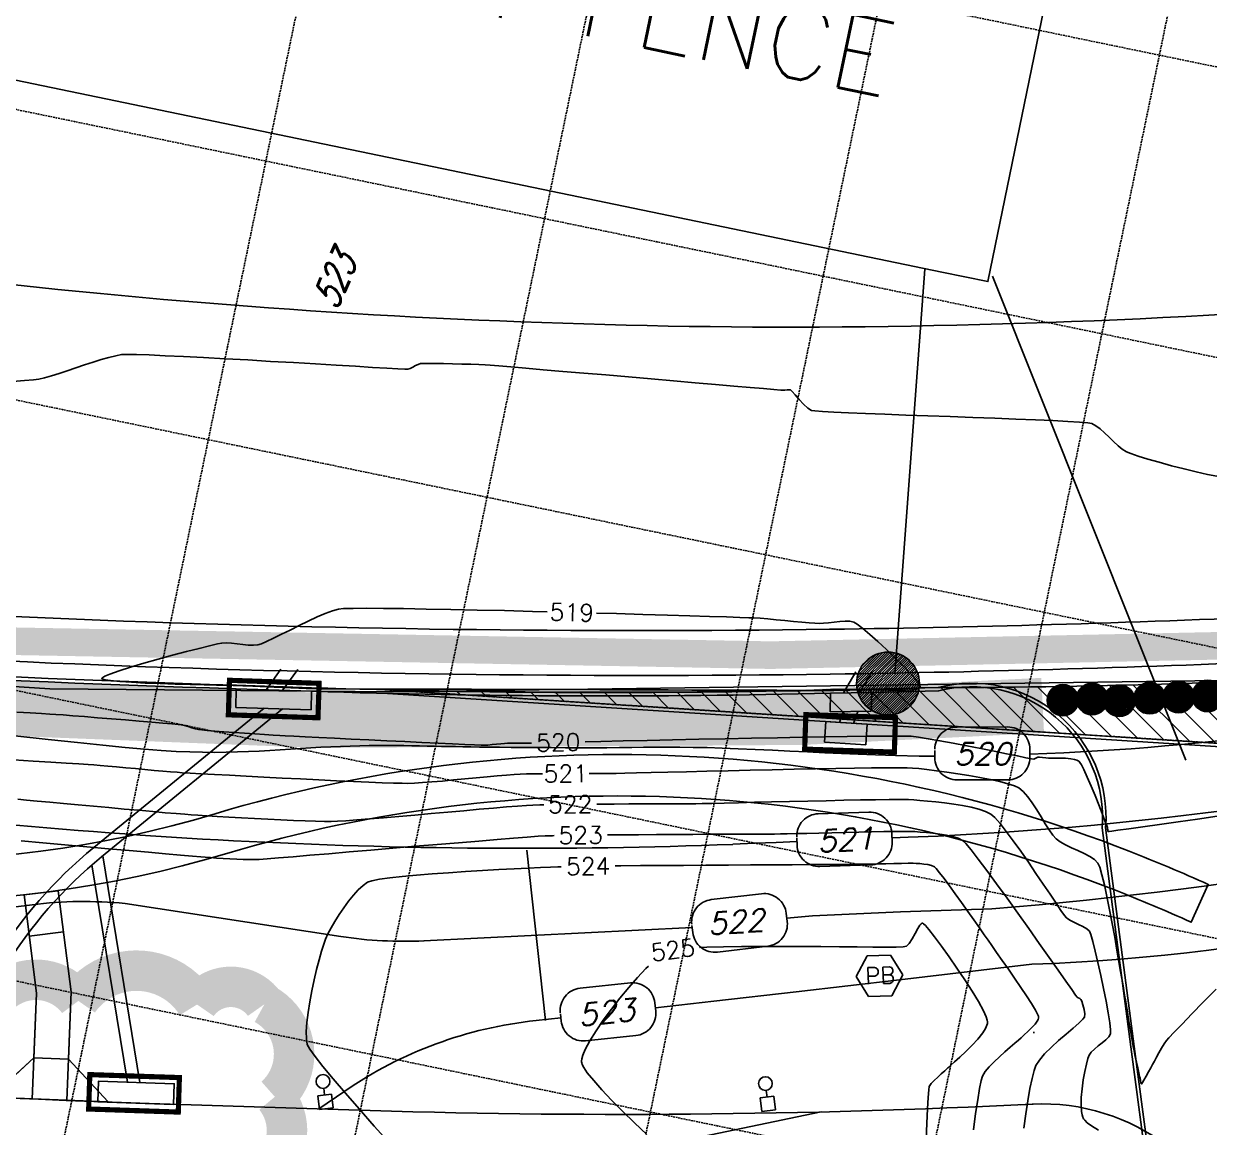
# Model space of a CAD drawing. Header units: inches. Extents: x 3071 to 5995, y 4947 to 7102.
# Drawn here: x 4533.5 to 4705.4, y 6466.8 to 6626.8 of the extents above; entities that cross this region are included whole.
import ezdxf

# ---------------------------------------------------------------- set-up
doc = ezdxf.new("R2010")
doc.units = ezdxf.units.IN
doc.header["$MEASUREMENT"] = 0
doc.linetypes.add('HIDDEN', pattern=[0.375, 0.25, -0.125])
for name, color, linetype in [('BOC', 4, 'Continuous'), ('EC', 3, 'Continuous'), ('EX-BOC', 41, 'Continuous'), ('EX-GUT', 41, 'Continuous'), ('EX-STORM', 150, 'Continuous'), ('EX-UTIL-STM', 150, 'Continuous'), ('FIRELANE', 5, 'HIDDEN'), ('GPL-PB', 7, 'Continuous'), ('GRID', 254, 'HIDDEN'), ('hatch-ol', 7, 'Continuous'), ('I-P', 3, 'Continuous'), ('INLET PROTECTION', 5, 'Continuous'), ('LIGHTS', 7, 'Continuous'), ('LIMITS OF DISTURBANCE', 1, 'HIDDEN'), ('LS-WALKS', 7, 'Continuous'), ('PC', 43, 'Continuous'), ('PSTM', 3, 'Continuous'), ('PSTM-INLET', 3, 'Continuous'), ('SANDBAGS', 3, 'Continuous'), ('sidewalk', 7, 'Continuous'), ('SILT FENCE', 200, 'Continuous'), ('TXDOT-HAT', 253, 'Continuous')]:
    doc.layers.add(name, color=color, linetype=linetype)
doc.styles.add('L50', font='simplex', dxfattribs={"height": 2.5})
doc.styles.add('L60', font='SIMPLEX.shx', dxfattribs={"height": 2.4})
doc.styles.add('L80', font='simplex.shx', dxfattribs={"oblique": 15, "height": 4})
doc.styles.add('L80C', font='simplex.shx', dxfattribs={"width": 0.75, "oblique": 22, "height": 4})

# ---------------------------------------------------------------- blocks, each defined once
blk = doc.blocks.new('A$C4635072D')
at = {"layer": 'SANDBAGS'}
h = blk.add_hatch(dxfattribs=at)
h.set_pattern_fill('ANSI31', color=256, style=0)
h.set_pattern_definition([(45, (-4671.40403, -6579.94988), (-0.0883883476, 0.0883883476), [])])
edge = h.paths.add_edge_path()
edge.add_arc((2.691, 1.77), 2.278, 0, 360)
blk.add_circle((2.691, 1.77), 2.278, dxfattribs=at)

msp = doc.modelspace()

# ---------------------------------------------------------------- hatches: boundary and pattern name
at = {"layer": 'TXDOT-HAT', "linetype": 'Continuous'}
h = msp.add_hatch(dxfattribs=at)
h.set_pattern_fill('ANSI31', color=256, scale=20, angle=90, style=0)
edge = h.paths.add_edge_path()
edge.add_line((4948.09, 6524.24), (4916.83, 6520.22))
edge.add_arc((4890.36, 6505.28), 30.4, 29.4306, 95.8718)
edge.add_line((4887.25, 6535.52), (4737.77, 6520.51))
edge.add_line((4737.77, 6520.51), (4586.28, 6530.24))
edge.add_arc((4619.14, 8109.77), 1579.87, 268.8082, 271.7019)
edge.add_arc((4666.98, 7546.07), 1015.48, 269.948, 273.98181)
edge.add_arc((4659.68, 8084.55), 1553.45, 272.87122, 278.34631)
edge.add_line((4885.17, 6547.55), (4974.04, 6559.49))
edge.add_arc((4978.23, 6529.23), 30.55, 97.8777, 189.3934)

# ---------------------------------------------------------------- linework, layer by layer
at = {"layer": 'BOC', "color": 7}
for p, q in [((4586.24, 6529.74), (4737.98, 6519.99)), ((4580.66, 6469.35), (4551.69, 6470.3)), ((4679.84, 6470.19), (4678.02, 6470.1))]:
    msp.add_line(p, q, dxfattribs=at)
for centre, radius, start, end in [((4617.29, 8469.22), 2000, 264.44843, 268.12025), ((4620.02, 7668.7), 1200, 268.12025, 272.85114), ((4681.2, 6440.22), 30, 13.092, 92.8511)]:
    msp.add_arc(centre, radius, start, end, dxfattribs=at)
at = {"layer": 'EC', "color": 44, "ltscale": 0.4, "flags": 128}
for points, elevation in [([(4531.92, 6574.96), (4533.64, 6575.09), (4534.92, 6575.21), (4535.68, 6575.31), (4536.52, 6575.49), (4537.52, 6575.77), (4538.63, 6576.12), (4539.82, 6576.51), (4541.07, 6576.93), (4542.33, 6577.36), (4543.57, 6577.77), (4544.76, 6578.15), (4545.87, 6578.47), (4546.87, 6578.71), (4547.71, 6578.86), (4548.49, 6578.89), (4549.85, 6578.87), (4551.71, 6578.81), (4554.01, 6578.71), (4556.66, 6578.59), (4559.58, 6578.44), (4562.72, 6578.27), (4565.98, 6578.09), (4569.3, 6577.89), (4572.6, 6577.7), (4575.8, 6577.51), (4578.83, 6577.33), (4581.61, 6577.17), (4584.07, 6577.02), (4586.14, 6576.9), (4587.73, 6576.81), (4588.77, 6576.76), (4589.19, 6576.76), (4589.53, 6576.87), (4589.91, 6577.05), (4590.3, 6577.27), (4590.68, 6577.45), (4591.02, 6577.57), (4591.4, 6577.59), (4592.13, 6577.6), (4593.14, 6577.59), (4594.35, 6577.57), (4595.67, 6577.54), (4597.02, 6577.5), (4598.31, 6577.46), (4599.48, 6577.41), (4600.43, 6577.37), (4601.12, 6577.32), (4602.38, 6577.22), (4604.13, 6577.08), (4606.3, 6576.9), (4608.84, 6576.68), (4611.66, 6576.44), (4614.7, 6576.18), (4617.9, 6575.91), (4621.18, 6575.63), (4624.48, 6575.34), (4627.73, 6575.06), (4630.85, 6574.79), (4633.79, 6574.54), (4636.47, 6574.31), (4638.82, 6574.11), (4640.78, 6573.94), (4642.28, 6573.81), (4643.25, 6573.73), (4643.62, 6573.7), (4643.87, 6573.71), (4644.17, 6573.75), (4644.46, 6573.77), (4644.69, 6573.74), (4644.93, 6573.52), (4645.37, 6573.02), (4645.93, 6572.37), (4646.56, 6571.7), (4647.18, 6571.12), (4647.73, 6570.76), (4648.22, 6570.69), (4649.33, 6570.6), (4650.97, 6570.51), (4653.07, 6570.42), (4655.56, 6570.32), (4658.35, 6570.21), (4661.38, 6570.1), (4664.56, 6569.99), (4667.83, 6569.87), (4671.1, 6569.75), (4674.3, 6569.64), (4677.35, 6569.52), (4680.18, 6569.4), (4682.72, 6569.29), (4684.88, 6569.18), (4686.58, 6569.07), (4687.77, 6568.96), (4688.35, 6568.86), (4688.94, 6568.55), (4689.56, 6568.08), (4690.21, 6567.51), (4690.86, 6566.88), (4691.52, 6566.25), (4692.16, 6565.65), (4692.77, 6565.15), (4693.36, 6564.78), (4694.01, 6564.52), (4695.09, 6564.16), (4696.5, 6563.72), (4698.14, 6563.25), (4699.92, 6562.76), (4701.73, 6562.28), (4703.5, 6561.85), (4705.11, 6561.5), (4706.48, 6561.24)], 520), ([(4616.57, 6541.39), (4619.45, 6541.31), (4623.25, 6541.2), (4626.82, 6541.1), (4630.07, 6541), (4632.95, 6540.91), (4635.38, 6540.83), (4637.31, 6540.77), (4638.65, 6540.72), (4639.35, 6540.69), (4640.28, 6540.63), (4641.38, 6540.54), (4642.6, 6540.43), (4643.87, 6540.31), (4645.13, 6540.19), (4646.32, 6540.08), (4647.37, 6539.98), (4648.22, 6539.91), (4648.82, 6539.88), (4649.46, 6539.91), (4650.2, 6539.99), (4651, 6540.09), (4651.81, 6540.18), (4652.59, 6540.23), (4653.29, 6540.21), (4653.86, 6540.09), (4654.35, 6539.78), (4655.14, 6539.17), (4656.16, 6538.3), (4657.33, 6537.26), (4658.57, 6536.1), (4659.82, 6534.91), (4661, 6533.73), (4662.02, 6532.66), (4662.83, 6531.74), (4663.26, 6531.17), (4663.43, 6530.86), (4663.47, 6530.72), (4663.46, 6530.67), (4663.43, 6530.61), (4663.3, 6530.51), (4662.97, 6530.39), (4662.33, 6530.28), (4661.27, 6530.21), (4660.07, 6530.19), (4658.85, 6530.21), (4657.75, 6530.25), (4656.91, 6530.28), (4656.46, 6530.29), (4656.39, 6530.29), (4656.23, 6530.28), (4655.98, 6530.28), (4655.62, 6530.27), (4655.14, 6530.26), (4654.69, 6530.26), (4654.3, 6530.25), (4653.88, 6530.24), (4653.26, 6530.23), (4652.51, 6530.21), (4651.72, 6530.19), (4650.97, 6530.18), (4650.35, 6530.17), (4649.87, 6530.17), (4648.8, 6530.17), (4647.2, 6530.18), (4645.15, 6530.18), (4642.71, 6530.19), (4639.94, 6530.2), (4636.91, 6530.21), (4633.7, 6530.22), (4630.35, 6530.23), (4626.95, 6530.25), (4623.55, 6530.26), (4620.22, 6530.27), (4617.03, 6530.28), (4614.04, 6530.29), (4611.33, 6530.3), (4608.95, 6530.31), (4606.97, 6530.32), (4605.47, 6530.32), (4604.5, 6530.32), (4603.48, 6530.33), (4602.1, 6530.33), (4600.39, 6530.33), (4598.43, 6530.34), (4596.27, 6530.34), (4593.97, 6530.35), (4591.57, 6530.36), (4589.14, 6530.36), (4586.74, 6530.37), (4584.41, 6530.38), (4582.23, 6530.38), (4580.23, 6530.39), (4578.49, 6530.4), (4577.05, 6530.41), (4575.97, 6530.42), (4575.31, 6530.43), (4574.44, 6530.46), (4573.38, 6530.49), (4572.22, 6530.54), (4571.01, 6530.6), (4569.82, 6530.65), (4568.74, 6530.71), (4567.81, 6530.75), (4567.12, 6530.78), (4566.73, 6530.8), (4566.3, 6530.82), (4565.79, 6530.84), (4565.26, 6530.85), (4564.76, 6530.87), (4564.32, 6530.89), (4563.87, 6530.9), (4562.87, 6530.92), (4561.44, 6530.95), (4559.66, 6530.98), (4557.64, 6531.03), (4555.48, 6531.09), (4553.28, 6531.17), (4551.14, 6531.25), (4549.16, 6531.35), (4547.44, 6531.47), (4546.08, 6531.6), (4545.32, 6531.71), (4544.98, 6531.81), (4544.87, 6531.87), (4544.85, 6531.91), (4544.86, 6531.95), (4544.96, 6532.05), (4545.28, 6532.23), (4546.01, 6532.54), (4547.34, 6533), (4549.01, 6533.54), (4550.94, 6534.11), (4553, 6534.69), (4555.08, 6535.27), (4557.1, 6535.8), (4558.93, 6536.27), (4560.46, 6536.65), (4561.6, 6536.92), (4562.23, 6537.04), (4562.88, 6537.06), (4563.63, 6537.01), (4564.44, 6536.92), (4565.27, 6536.82), (4566.07, 6536.75), (4566.81, 6536.72), (4567.45, 6536.77), (4567.96, 6536.94), (4568.73, 6537.27), (4569.72, 6537.74), (4570.86, 6538.31), (4572.12, 6538.93), (4573.43, 6539.59), (4574.75, 6540.23), (4576.04, 6540.83), (4577.23, 6541.34), (4578.28, 6541.73), (4579.14, 6541.97), (4579.88, 6542.04), (4581.25, 6542.07), (4583.21, 6542.08), (4585.67, 6542.07), (4588.57, 6542.03), (4591.84, 6541.98), (4595.42, 6541.91), (4599.23, 6541.83), (4603.21, 6541.74), (4607.29, 6541.64), (4609.38, 6541.59)], 519), ([(4607.13, 6522.55), (4606.82, 6522.54), (4606.38, 6522.53), (4605.89, 6522.53), (4605.32, 6522.53), (4604.73, 6522.53), (4604.16, 6522.52), (4603.66, 6522.51), (4603.23, 6522.48), (4602.67, 6522.43), (4602.05, 6522.37), (4601.41, 6522.31), (4600.81, 6522.26), (4600.3, 6522.23), (4599.85, 6522.25), (4598.88, 6522.28), (4597.47, 6522.35), (4595.68, 6522.43), (4593.58, 6522.52), (4591.25, 6522.63), (4588.75, 6522.75), (4586.17, 6522.87), (4583.56, 6523), (4581, 6523.12), (4578.56, 6523.24), (4576.31, 6523.35), (4574.33, 6523.45), (4572.68, 6523.54), (4571.43, 6523.6), (4570.65, 6523.65), (4569.67, 6523.71), (4568.44, 6523.79), (4567.03, 6523.88), (4565.52, 6523.98), (4564, 6524.09), (4562.53, 6524.19), (4561.21, 6524.29), (4560.11, 6524.38), (4559.31, 6524.45), (4558.89, 6524.49), (4558.42, 6524.6), (4557.89, 6524.75), (4557.33, 6524.92), (4556.8, 6525.07), (4556.33, 6525.18), (4555.9, 6525.23), (4554.98, 6525.32), (4553.68, 6525.43), (4552.07, 6525.57), (4550.24, 6525.73), (4548.26, 6525.89), (4546.23, 6526.06), (4544.23, 6526.22), (4542.33, 6526.37), (4540.64, 6526.51), (4539.21, 6526.62), (4538.15, 6526.7), (4537.32, 6526.75), (4536.07, 6526.82), (4534.45, 6526.92), (4532.52, 6527.02)], 520), ([(4706.55, 6511.93), (4703.67, 6511.52), (4700.85, 6511.12), (4698.18, 6510.75), (4695.77, 6510.41), (4693.72, 6510.12), (4692.12, 6509.9), (4691.24, 6509.78), (4690.85, 6509.73), (4690.73, 6509.71), (4690.71, 6509.71), (4690.71, 6509.72), (4690.69, 6509.76), (4690.68, 6509.85), (4690.67, 6509.95), (4690.65, 6510.12), (4690.61, 6510.31), (4690.51, 6510.59), (4690.25, 6511.29), (4689.85, 6512.32), (4689.37, 6513.57), (4688.82, 6514.93), (4688.25, 6516.31), (4687.7, 6517.6), (4687.19, 6518.7), (4686.84, 6519.38), (4686.62, 6519.73), (4686.5, 6519.88), (4686.45, 6519.92), (4686.37, 6519.97), (4686.19, 6520.06), (4685.85, 6520.16), (4685.3, 6520.26), (4684.53, 6520.33), (4683.73, 6520.36), (4683.01, 6520.37), (4682.43, 6520.36), (4682.1, 6520.37), (4681.7, 6520.41), (4681.21, 6520.47), (4680.77, 6520.51), (4680.51, 6520.51), (4680.33, 6520.42), (4680.13, 6520.29), (4679.94, 6520.21), (4679.62, 6520.26), (4678.81, 6520.42), (4677.57, 6520.67), (4676.01, 6520.99), (4674.21, 6521.36), (4672.26, 6521.75), (4670.24, 6522.15), (4668.24, 6522.53), (4666.34, 6522.88), (4664.64, 6523.17), (4663.22, 6523.39), (4662.17, 6523.52), (4661.37, 6523.55), (4659.97, 6523.56), (4658.05, 6523.55), (4655.67, 6523.53), (4652.88, 6523.5), (4649.76, 6523.45), (4646.37, 6523.39), (4642.77, 6523.32), (4639.02, 6523.25), (4635.2, 6523.17), (4631.37, 6523.09), (4627.58, 6523.01), (4623.91, 6522.93), (4620.42, 6522.85), (4617.17, 6522.78), (4614.89, 6522.73)], 520), ([(4608.71, 6518.1), (4608.67, 6518.1), (4607.46, 6518.09), (4606.38, 6518.06), (4605.49, 6518.03), (4604.62, 6517.98), (4603.5, 6517.89), (4602.17, 6517.78), (4600.69, 6517.64), (4599.11, 6517.49), (4597.47, 6517.34), (4595.82, 6517.19), (4594.21, 6517.04), (4592.7, 6516.92), (4591.33, 6516.81), (4590.15, 6516.74), (4589.2, 6516.7), (4588.39, 6516.71), (4587.14, 6516.74), (4585.5, 6516.8), (4583.54, 6516.88), (4581.31, 6516.98), (4578.88, 6517.09), (4576.31, 6517.21), (4573.65, 6517.34), (4570.96, 6517.47), (4568.31, 6517.61), (4565.75, 6517.74), (4563.35, 6517.87), (4561.16, 6517.99), (4559.25, 6518.09), (4557.66, 6518.18), (4556.47, 6518.25), (4555.74, 6518.3), (4554.8, 6518.37), (4553.68, 6518.46), (4552.43, 6518.57), (4551.08, 6518.7), (4549.7, 6518.83), (4548.31, 6518.96), (4546.97, 6519.08), (4545.71, 6519.2), (4544.59, 6519.3), (4543.66, 6519.37), (4542.86, 6519.43), (4541.51, 6519.52), (4539.68, 6519.64), (4537.45, 6519.78), (4534.9, 6519.94), (4532.1, 6520.12)], 521), ([(4706.36, 6486.87), (4704.52, 6484.98), (4702.86, 6483.27), (4701.43, 6481.8), (4700.3, 6480.63), (4699.53, 6479.82), (4699.18, 6479.43), (4698.84, 6478.93), (4698.47, 6478.32), (4698.09, 6477.65), (4697.74, 6476.99), (4697.42, 6476.4), (4697.16, 6475.94), (4696.9, 6475.46), (4696.57, 6474.86), (4696.23, 6474.23), (4695.91, 6473.66), (4695.71, 6473.31), (4695.6, 6473.15), (4695.56, 6473.1), (4695.54, 6473.1), (4695.53, 6473.11), (4695.49, 6473.17), (4695.45, 6473.34), (4695.4, 6473.63), (4695.35, 6473.95), (4695.29, 6474.21), (4695.18, 6474.74), (4695.02, 6475.46), (4694.84, 6476.28), (4694.66, 6477.12), (4694.49, 6477.9), (4694.37, 6478.53), (4694.25, 6479.17), (4694.11, 6479.99), (4693.95, 6480.92), (4693.79, 6481.88), (4693.64, 6482.78), (4693.51, 6483.55), (4693.42, 6484.11), (4693.33, 6484.67), (4693.22, 6485.31), (4693.11, 6486), (4693, 6486.68), (4692.89, 6487.33), (4692.79, 6487.88), (4692.7, 6488.41), (4692.53, 6489.41), (4692.29, 6490.81), (4692, 6492.5), (4691.67, 6494.38), (4691.31, 6496.37), (4690.93, 6498.37), (4690.55, 6500.28), (4690.18, 6502.01), (4689.82, 6503.46), (4689.5, 6504.53), (4689.23, 6505.15), (4688.74, 6505.64), (4688.05, 6506.1), (4687.23, 6506.54), (4686.34, 6506.96), (4685.42, 6507.37), (4684.55, 6507.79), (4683.78, 6508.21), (4683.18, 6508.65), (4682.7, 6509.19), (4682.17, 6509.94), (4681.6, 6510.84), (4680.99, 6511.84), (4680.37, 6512.87), (4679.72, 6513.86), (4679.07, 6514.77), (4678.42, 6515.51), (4677.78, 6516.04), (4677.14, 6516.34), (4676.19, 6516.65), (4675.01, 6516.96), (4673.63, 6517.26), (4672.12, 6517.55), (4670.53, 6517.83), (4668.91, 6518.09), (4667.32, 6518.32), (4665.82, 6518.52), (4664.45, 6518.69), (4663.28, 6518.83), (4662.35, 6518.91), (4661.58, 6518.95), (4660.29, 6518.96), (4658.55, 6518.95), (4656.42, 6518.93), (4653.96, 6518.9), (4651.23, 6518.86), (4648.29, 6518.8), (4645.2, 6518.74), (4642.02, 6518.67), (4638.81, 6518.6), (4635.63, 6518.53), (4632.55, 6518.46), (4629.62, 6518.39), (4626.9, 6518.33), (4624.46, 6518.27), (4622.36, 6518.22), (4620.65, 6518.18), (4619.39, 6518.15), (4618.66, 6518.14), (4617.76, 6518.13), (4616.68, 6518.13), (4615.49, 6518.13)], 521), ([(4608.9, 6513.6), (4608.31, 6513.59), (4607.31, 6513.56), (4606.38, 6513.5), (4605.09, 6513.41), (4603.48, 6513.28), (4601.61, 6513.12), (4599.54, 6512.94), (4597.31, 6512.74), (4594.98, 6512.53), (4592.6, 6512.32), (4590.22, 6512.11), (4587.9, 6511.91), (4585.69, 6511.72), (4583.64, 6511.54), (4581.8, 6511.4), (4580.23, 6511.28), (4578.98, 6511.21), (4578.1, 6511.17), (4577.11, 6511.17), (4575.83, 6511.2), (4574.32, 6511.25), (4572.63, 6511.31), (4570.8, 6511.4), (4568.9, 6511.49), (4566.97, 6511.59), (4565.07, 6511.69), (4563.25, 6511.8), (4561.55, 6511.9), (4560.04, 6511.99), (4558.76, 6512.07), (4557.77, 6512.14), (4556.86, 6512.21), (4555.59, 6512.31), (4554.02, 6512.45), (4552.22, 6512.61), (4550.22, 6512.79), (4548.09, 6512.98), (4545.87, 6513.19), (4543.63, 6513.39), (4541.42, 6513.6), (4539.28, 6513.79), (4537.29, 6513.98), (4535.48, 6514.14), (4533.92, 6514.28), (4532.66, 6514.39)], 522), ([(4689.32, 6466.4), (4688.33, 6467.02), (4687.7, 6467.5), (4687.34, 6467.86), (4687.17, 6468.08), (4687.11, 6468.19), (4687.05, 6468.32), (4686.96, 6468.62), (4686.86, 6469.14), (4686.8, 6469.97), (4686.82, 6471.15), (4686.94, 6472.42), (4687.12, 6473.7), (4687.33, 6474.91), (4687.57, 6475.97), (4687.79, 6476.79), (4687.97, 6477.3), (4688.27, 6477.74), (4688.74, 6478.18), (4689.29, 6478.63), (4689.87, 6479.08), (4690.41, 6479.52), (4690.83, 6479.96), (4691.07, 6480.39), (4691.08, 6480.94), (4690.96, 6481.98), (4690.73, 6483.41), (4690.42, 6485.1), (4690.05, 6486.96), (4689.65, 6488.86), (4689.24, 6490.71), (4688.85, 6492.38), (4688.5, 6493.77), (4688.21, 6494.77), (4688.01, 6495.26), (4687.62, 6495.62), (4687.07, 6495.95), (4686.42, 6496.25), (4685.76, 6496.55), (4685.16, 6496.86), (4684.69, 6497.18), (4684.4, 6497.54), (4683.88, 6498.28), (4683.17, 6499.32), (4682.3, 6500.61), (4681.32, 6502.07), (4680.26, 6503.65), (4679.16, 6505.27), (4678.05, 6506.86), (4676.97, 6508.37), (4675.96, 6509.73), (4675.06, 6510.87), (4674.29, 6511.73), (4673.7, 6512.23), (4672.94, 6512.61), (4671.98, 6512.94), (4670.86, 6513.23), (4669.62, 6513.47), (4668.33, 6513.69), (4667.01, 6513.87), (4665.73, 6514.01), (4664.52, 6514.14), (4663.44, 6514.23), (4662.54, 6514.31), (4661.79, 6514.34), (4660.57, 6514.35), (4658.96, 6514.34), (4657.02, 6514.32), (4654.8, 6514.29), (4652.39, 6514.24), (4649.83, 6514.19), (4647.19, 6514.13), (4644.53, 6514.07), (4641.93, 6514.01), (4639.44, 6513.95), (4637.13, 6513.89), (4635.06, 6513.84), (4633.29, 6513.8), (4631.89, 6513.77), (4630.93, 6513.75), (4629.92, 6513.74), (4628.6, 6513.73), (4627.01, 6513.73), (4625.22, 6513.72), (4623.27, 6513.71), (4621.22, 6513.71), (4619.11, 6513.7), (4617.01, 6513.69), (4616.59, 6513.69)], 522), ([(4610.39, 6509.12), (4610.16, 6509.11), (4609.13, 6509.08), (4608.08, 6509.02), (4606.52, 6508.91), (4604.52, 6508.75), (4602.15, 6508.56), (4599.48, 6508.34), (4596.56, 6508.1), (4593.47, 6507.84), (4590.28, 6507.57), (4587.04, 6507.29), (4583.83, 6507.02), (4580.7, 6506.75), (4577.74, 6506.5), (4575, 6506.27), (4572.56, 6506.06), (4570.47, 6505.89), (4568.8, 6505.76), (4567.63, 6505.67), (4567.01, 6505.64), (4566.22, 6505.64), (4565.34, 6505.66), (4564.39, 6505.7), (4563.4, 6505.75), (4562.42, 6505.81), (4561.47, 6505.87), (4560.58, 6505.93), (4559.8, 6505.98), (4559.17, 6506.03), (4557.96, 6506.14), (4556.24, 6506.29), (4554.09, 6506.48), (4551.59, 6506.7), (4548.8, 6506.95), (4545.79, 6507.22), (4542.65, 6507.5), (4539.45, 6507.79), (4536.26, 6508.08), (4533.14, 6508.36)], 523), ([(4678.5, 6466.7), (4678.78, 6468.76), (4679.08, 6470.69), (4679.39, 6472.44), (4679.7, 6473.92), (4679.99, 6475.06), (4680.24, 6475.78), (4680.75, 6476.57), (4681.52, 6477.47), (4682.49, 6478.43), (4683.55, 6479.41), (4684.63, 6480.35), (4685.63, 6481.21), (4686.47, 6481.94), (4687.06, 6482.49), (4687.31, 6482.82), (4687.33, 6483.29), (4687.23, 6483.93), (4687.06, 6484.59), (4686.89, 6485.12), (4686.78, 6485.38), (4686.62, 6485.49), (4686.4, 6485.6), (4686.21, 6485.71), (4686, 6486.01), (4685.44, 6486.8), (4684.58, 6488.02), (4683.48, 6489.6), (4682.18, 6491.44), (4680.74, 6493.49), (4679.21, 6495.65), (4677.63, 6497.87), (4676.06, 6500.06), (4674.55, 6502.15), (4673.14, 6504.06), (4671.9, 6505.71), (4670.86, 6507.04), (4670.08, 6507.97), (4669.62, 6508.42), (4668.98, 6508.74), (4668.18, 6508.99), (4667.28, 6509.19), (4666.32, 6509.35), (4665.33, 6509.47), (4664.38, 6509.57), (4663.49, 6509.64), (4662.72, 6509.7), (4662.09, 6509.73), (4661.08, 6509.74), (4659.76, 6509.73), (4658.19, 6509.7), (4656.44, 6509.67), (4654.56, 6509.63), (4652.62, 6509.58), (4650.68, 6509.54), (4648.8, 6509.49), (4647.06, 6509.44), (4645.5, 6509.41), (4644.19, 6509.38), (4643.2, 6509.36), (4642.35, 6509.35), (4641.09, 6509.34), (4639.48, 6509.34), (4637.56, 6509.33), (4635.39, 6509.32), (4633.02, 6509.31), (4630.51, 6509.3), (4627.9, 6509.29), (4625.26, 6509.27), (4622.64, 6509.26), (4620.08, 6509.24), (4618.13, 6509.22)], 523), ([(4611.43, 6504.62), (4610.95, 6504.6), (4609.89, 6504.55), (4608.44, 6504.49), (4606.66, 6504.4), (4604.62, 6504.3), (4602.37, 6504.19), (4600, 6504.05), (4597.56, 6503.91), (4595.11, 6503.75), (4592.72, 6503.58), (4590.47, 6503.39), (4588.4, 6503.2), (4586.59, 6503), (4585.09, 6502.79), (4583.99, 6502.57), (4583.34, 6502.35), (4582.7, 6501.9), (4582.02, 6501.27), (4581.31, 6500.5), (4580.6, 6499.61), (4579.91, 6498.66), (4579.24, 6497.67), (4578.63, 6496.68), (4578.08, 6495.73), (4577.62, 6494.86), (4577.27, 6494.1), (4577, 6493.37), (4576.68, 6492.37), (4576.34, 6491.13), (4575.98, 6489.73), (4575.62, 6488.21), (4575.29, 6486.63), (4574.99, 6485.03), (4574.75, 6483.48), (4574.57, 6482.04), (4574.48, 6480.74), (4574.49, 6479.65), (4574.62, 6478.82), (4574.97, 6478.17), (4575.74, 6477.1), (4576.89, 6475.65), (4578.37, 6473.86), (4580.14, 6471.79), (4582.14, 6469.49), (4584.33, 6467.01), (4586.67, 6464.39)], 524), ([(4671.18, 6466.47), (4671.51, 6468.81), (4671.82, 6470.83), (4672.09, 6472.46), (4672.33, 6473.63), (4672.52, 6474.26), (4672.91, 6474.9), (4673.48, 6475.6), (4674.18, 6476.33), (4674.96, 6477.06), (4675.75, 6477.78), (4676.52, 6478.43), (4677.2, 6479.01), (4677.75, 6479.48), (4678.1, 6479.81), (4678.53, 6480.24), (4679.06, 6480.73), (4679.62, 6481.25), (4680.12, 6481.79), (4680.44, 6482.2), (4680.59, 6482.48), (4680.65, 6482.66), (4680.66, 6482.74), (4680.65, 6482.8), (4680.62, 6482.94), (4680.48, 6483.25), (4680.17, 6483.83), (4679.61, 6484.76), (4678.89, 6485.88), (4678.06, 6487.12), (4677.17, 6488.43), (4676.26, 6489.75), (4675.37, 6491.03), (4674.56, 6492.19), (4673.85, 6493.19), (4673.31, 6493.98), (4672.77, 6494.75), (4672.07, 6495.75), (4671.27, 6496.89), (4670.39, 6498.14), (4669.47, 6499.42), (4668.56, 6500.68), (4667.7, 6501.86), (4666.93, 6502.9), (4666.29, 6503.75), (4665.81, 6504.34), (4665.54, 6504.61), (4665.12, 6504.79), (4664.58, 6504.92), (4663.98, 6505), (4663.4, 6505.06), (4662.91, 6505.1), (4662.47, 6505.11), (4661.73, 6505.11), (4660.77, 6505.09), (4659.67, 6505.07), (4658.51, 6505.04), (4657.37, 6505.01), (4656.33, 6504.98), (4655.47, 6504.97), (4654.86, 6504.96), (4653.71, 6504.96), (4652.09, 6504.95), (4650.04, 6504.94), (4647.63, 6504.92), (4644.93, 6504.91), (4642, 6504.89), (4638.89, 6504.88), (4635.67, 6504.86), (4632.41, 6504.84), (4629.15, 6504.81), (4625.97, 6504.79), (4622.92, 6504.77), (4620.07, 6504.74), (4619.26, 6504.73)], 524), ([(4664.32, 6464.99), (4664.43, 6467.42), (4664.54, 6469.5), (4664.63, 6471.14), (4664.71, 6472.25), (4664.79, 6472.75), (4665.08, 6473.18), (4665.51, 6473.64), (4666.01, 6474.11), (4666.54, 6474.57), (4667.04, 6475), (4667.44, 6475.39), (4667.5, 6475.44), (4667.64, 6475.57), (4667.93, 6475.84), (4668.44, 6476.3), (4669.22, 6477.01), (4670.1, 6477.84), (4670.99, 6478.72), (4671.83, 6479.63), (4672.54, 6480.51), (4672.95, 6481.17), (4673.15, 6481.62), (4673.22, 6481.89), (4673.24, 6482.02), (4673.24, 6482.12), (4673.19, 6482.37), (4673.02, 6482.87), (4672.63, 6483.73), (4671.91, 6485.05), (4670.99, 6486.58), (4669.94, 6488.23), (4668.8, 6489.92), (4667.66, 6491.57), (4666.56, 6493.1), (4665.56, 6494.43), (4664.73, 6495.49), (4664.23, 6496.07), (4663.97, 6496.33), (4663.85, 6496.42), (4663.81, 6496.43), (4663.75, 6496.42), (4663.62, 6496.35), (4663.42, 6496.13), (4663.12, 6495.67), (4662.73, 6494.93), (4662.32, 6494.15), (4661.89, 6493.49), (4661.47, 6493.08), (4661.01, 6493.01), (4660, 6492.97), (4658.5, 6492.96), (4656.59, 6492.96), (4654.33, 6492.98), (4651.8, 6493), (4649.07, 6493.03), (4646.22, 6493.05), (4643.3, 6493.06), (4640.41, 6493.06), (4637.59, 6493.05), (4634.94, 6493.01), (4632.52, 6492.94), (4631.49, 6492.89)], 525), ([(4624.07, 6490.21), (4623.7, 6489.85), (4622.49, 6488.55), (4621.23, 6487.1), (4619.95, 6485.55), (4618.7, 6483.95), (4617.53, 6482.35), (4616.48, 6480.81), (4615.6, 6479.39), (4614.93, 6478.13), (4614.57, 6477.27), (4614.42, 6476.74), (4614.39, 6476.44), (4614.39, 6476.31), (4614.41, 6476.2), (4614.49, 6475.95), (4614.72, 6475.5), (4615.22, 6474.74), (4616.14, 6473.6), (4617.33, 6472.26), (4618.74, 6470.77), (4620.34, 6469.17), (4622.06, 6467.49), (4623.87, 6465.77)], 525)]:
    msp.add_lwpolyline(points, dxfattribs=dict(at, elevation=elevation))
at = {"layer": 'EX-BOC', "color": 7}
for points in [[(3928.81, 6631.65), (3980.49, 6616.37), (4032.49, 6602.26), (4084.58, 6589.64), (4137.98, 6578.15), (4184.95, 6569.13), (4195.54, 6567.28, 0.01364), (4324.87, 6549.01, -0.004355), (4428.88, 6538.86), (4439.79, 6537.83, 0.014718), (4564.32, 6530.42), (4575.23, 6530.06, 0.014632), (4650.48, 6529.79), (4656.45, 6529.88), (4666.13, 6530.1, -0.515766), (4689.86, 6510.27), (4694.02, 6478.49), (4699.95, 6433.68)], [(4342.36, 6592.61), (4345.54, 6626.22, 0.021175), (4445.98, 6601.67, 0.022071), (4544.64, 6587.71, 0.022886), (4642.21, 6582.84, 0.024194), (4748.36, 6587.87, 1.161851)]]:
    msp.add_lwpolyline(points, format="xyb", dxfattribs=at)
at = {"layer": 'EX-GUT', "color": 7}
msp.add_lwpolyline([(3928.96, 6632.13), (3980.63, 6616.85), (4032.62, 6602.75), (4084.69, 6590.13), (4138.08, 6578.64), (4185.04, 6569.62), (4195.62, 6567.77, 0.013639), (4324.92, 6549.51, -0.004355), (4428.93, 6539.36), (4439.83, 6538.33, 0.014718), (4564.34, 6530.92), (4575.25, 6530.56, 0.014633), (4650.47, 6530.29), (4656.44, 6530.38), (4666.06, 6530.6, -0.513958), (4690.36, 6510.28), (4694.51, 6478.56), (4700.45, 6433.74)], format="xyb", dxfattribs=at)
at = {"layer": 'EX-STORM', "color": 5}
for p, q in [((4568.69, 6530.32), (4570.81, 6533.27)), ((4571.1, 6530.26), (4573.23, 6533.2)), ((4652.34, 6529.82), (4654.14, 6532.85)), ((4654.69, 6529.85), (4656.49, 6532.88))]:
    msp.add_line(p, q, dxfattribs=at)
for points in [[(4432.25, 6547.9, 0.027224), (4650.35, 6539.04, 0.015635), (4787.47, 6545.23, 0.018516), (4883.93, 6556.21), (5427.97, 6629.37)], [(4431.64, 6541.43, 0.027224), (4650.44, 6532.54, 0.015635), (4787.97, 6538.75, 0.018506), (4884.85, 6549.78), (5431.8, 6623.33)]]:
    msp.add_lwpolyline(points, format="xyb", dxfattribs=at)
at = {"layer": 'EX-UTIL-STM', "color": 5}
for p, q in [((4564.26, 6527.72), (4564.32, 6530.42)), ((4575.17, 6527.36), (4575.23, 6530.06)), ((4650.48, 6529.79), (4650.41, 6527.07)), ((4656.45, 6529.88), (4656.37, 6527.15)), ((4564.26, 6527.72), (4575.17, 6527.36)), ((4650.41, 6527.07), (4656.37, 6527.15))]:
    msp.add_line(p, q, dxfattribs=at)
at = {"layer": 'FIRELANE', "color": 7}
msp.add_lwpolyline([(4586.28, 6530.24), (4737.77, 6520.51)], dxfattribs=at)
at = {"layer": 'GPL-PB', "color": 7}
for p, q in [((4659.17, 6491.81), (4655.77, 6491.69)), ((4660.98, 6488.92), (4659.17, 6491.81)), ((4655.77, 6491.69), (4654.17, 6488.68)), ((4654.17, 6488.68), (4655.97, 6485.79)), ((4659.38, 6485.91), (4660.98, 6488.92)), ((4655.97, 6485.79), (4659.38, 6485.91))]:
    msp.add_line(p, q, dxfattribs=at)
at = {"layer": 'GRID', "color": 253, "linetype": 'HIDDEN'}
for p, q in [((3405.44, 6889.32), (5910.07, 6371.94)), ((3397.1, 6848.92), (5901.72, 6331.55)), ((3388.75, 6808.53), (5893.38, 6291.15)), ((4610.34, 6808.91), (4318.24, 5394.83)), ((4650.74, 6800.56), (4358.63, 5386.49)), ((4691.13, 6792.22), (4399.03, 5378.14)), ((4731.53, 6783.87), (4439.43, 5369.8)), ((3380.41, 6768.13), (5885.03, 6250.75)), ((3372.06, 6727.73), (5876.69, 6210.35))]:
    msp.add_line(p, q, dxfattribs=at)
at = {"layer": 'hatch-ol', "linetype": 'Continuous'}
msp.add_lwpolyline([(5243.04, 6535.97), (4968.26, 6501.09), (4960.28, 6529.8), (4979.65, 6559.14), (4807.92, 6536.88), (4738.54, 6532.03), (4587.1, 6529.95), (4537.29, 6530.41), (4443.51, 6536.5), (4309.72, 6550.09), (4197.79, 6566.78), (4113.36, 6582.3), (4029.68, 6602.49), (3947.12, 6625.84), (3919.58, 6634.42), (3826.07, 6666.4), (3818.72, 6668.41, 0.43909), (3759.32, 6620.85, 5.55152)], format="xyb", dxfattribs=at)
msp.add_lwpolyline([(4948.09, 6524.24), (4916.83, 6520.22, 0.298309), (4887.25, 6535.52), (4737.77, 6520.51), (4586.28, 6530.24, 0.012627), (4666.06, 6530.6, 0.017603), (4737.49, 6533.05, 0.023894), (4885.17, 6547.55), (4974.04, 6559.49, 0.421983)], format="xyb", close=True, dxfattribs=at)
at = {"layer": 'hatch-ol'}
msp.add_lwpolyline([(4086.22, 6552.86, 0.089797), (4141.72, 6549.77, -0.153194), (4172.5, 6544.14, 0.187911), (4246.8, 6535.7, -0.203997), (4307.13, 6526.94, 0.200627), (4400.95, 6512.69, -0.150295), (4457.89, 6509.67, 0.162222), (4562.98, 6506.54, -0.167912), (4691.56, 6501.29, -0.012422), (4702.78, 6496.57), (4705.24, 6502.04, 0.012422), (4693.75, 6506.88, 0.167912), (4561.25, 6512.29, -0.162222), (4459.96, 6515.3, 0.150295), (4399.49, 6518.51, -0.200627), (4310.25, 6532.06, 0.203997), (4245.26, 6541.5, -0.187911), (4175.29, 6549.45, 0.153194), (4140.98, 6555.72, -0.089981), (4087.51, 6558.73), (4086.29, 6552.85)], format="xyb", dxfattribs=at)
at = {"layer": 'hatch-ol', "linetype": 'Continuous'}
msp.add_lwpolyline([(4533.56, 6500.52), (4538.52, 6501.14), (4540.38, 6486.47), (4539.99, 6476.72), (4545.75, 6470.5), (4528.76, 6471.18), (4535, 6476.92), (4535.37, 6486.26), (4533.56, 6500.52)], dxfattribs=at)
at = {"layer": 'I-P', "color": 5, "lineweight": 5, "const_width": 0.75}
for points in [[(4576.34, 6531.2), (4563.34, 6531.64), (4563.18, 6526.64), (4576.17, 6526.21), (4576.34, 6531.2), (4574.55, 6531.26)], [(4659.89, 6526.22), (4646.9, 6526.66), (4646.73, 6521.66), (4659.73, 6521.23), (4659.89, 6526.22), (4658.11, 6526.28)], [(4556.08, 6474.04), (4543.09, 6474.47), (4542.93, 6469.48), (4555.92, 6469.04), (4556.08, 6474.04), (4554.3, 6474.1)]]:
    msp.add_lwpolyline(points, dxfattribs=at)
at = {"layer": 'INLET PROTECTION', "color": 170, "ltscale": 100, "const_width": 5.87}
msp.add_lwpolyline([(4541.43, 6485.16, 0.520567), (4541.43, 6485.16, 0.765195), (4527.64, 6479.64, 0.417879), (4526.54, 6467.67, 0.6649), (4541.45, 6464.07, 0.744833), (4558.37, 6461.19, 0.975642), (4569.92, 6471.25, 0.520567), (4568.41, 6484.68, 0.520567), (4558.64, 6484.63, 0.540264), (4541.43, 6485.16)], format="xyb", close=True, dxfattribs=at)
at = {"layer": 'LIGHTS', "color": 7}
for p, q in [((4576.15, 6471.4), (4578.13, 6471.64)), ((4576.39, 6469.41), (4576.15, 6471.4)), ((4577.02, 6472.49), (4577.14, 6471.52)), ((4578.13, 6471.64), (4578.38, 6469.66)), ((4640.28, 6471.09), (4642.26, 6471.33)), ((4641.15, 6472.18), (4641.27, 6471.21)), ((4642.26, 6471.33), (4642.51, 6469.35)), ((4578.38, 6469.66), (4576.39, 6469.41)), ((4640.52, 6469.1), (4640.28, 6471.09)), ((4642.51, 6469.35), (4640.52, 6469.1))]:
    msp.add_line(p, q, dxfattribs=at)
for centre in [(4576.9, 6473.48), (4641.03, 6473.17)]:
    msp.add_circle(centre, 1, dxfattribs=at)
at = {"layer": 'LIMITS OF DISTURBANCE', "ltscale": 100, "const_width": 4}
msp.add_lwpolyline([(3679.5, 6238.82), (3758.78, 6633.57), (3789.01, 6667.88), (3825.7, 6669.48), (3889.8, 6648.08), (3970.06, 6623.42), (4091.85, 6592.19), (4191.85, 6571.61), (4379.82, 6548.38), (4483.42, 6538.2), (4641.77, 6535.29), (4765.92, 6537.88), (5101.74, 6580.26)], dxfattribs=at)
at = {"layer": 'LS-WALKS', "color": 7}
for points in [[(4705.24, 6502.04, 0.012422), (4693.75, 6506.88, 0.167912), (4561.25, 6512.29, -0.162222), (4459.96, 6515.3, 0.150295), (4399.49, 6518.51, -0.200627), (4310.25, 6532.06, 0.203997), (4245.26, 6541.5, -0.187911), (4175.29, 6549.45, 0.153194), (4140.98, 6555.72, -0.089797), (4087.62, 6558.7, -0.089797)], [(4702.78, 6496.57, 0.012422), (4691.56, 6501.29, 0.167912), (4562.98, 6506.54, -0.162222), (4457.89, 6509.67, 0.150295), (4400.95, 6512.69, -0.200627), (4307.13, 6526.94, 0.203997), (4246.8, 6535.7, -0.187911), (4172.5, 6544.14, 0.153194), (4141.72, 6549.77, -0.089797), (4086.22, 6552.86, -0.089797)]]:
    msp.add_lwpolyline(points, format="xyb", dxfattribs=at)
at = {"layer": 'PC', "color": 44}
for p, q in [((4639.48, 6508.01), (4636.3, 6507.86)), ((4642.58, 6508.14), (4639.48, 6508.01)), ((4645.6, 6508.27), (4642.58, 6508.14)), ((4609.16, 6482.33), (4606.46, 6507.03)), ((4534.72, 6499.09), (4518.7, 6497.06)), ((4579.5, 6494.49), (4548.21, 6499.27)), ((4630.42, 6495.8), (4591.54, 6493.87)), ((4679.94, 6480.47, 523.74), (4679.93, 6480.63, 513.74)), ((4679.94, 6480.47, 523.74), (4679.94, 6480.66, 513.74)), ((4679.94, 6480.47, 523.74), (4679.94, 6480.61, 513.74))]:
    msp.add_line(p, q, dxfattribs=at)
for points in [[(4679.38, 6520.91, 0.050227), (4756.88, 6531.6)], [(4665.59, 6521.64, -0.414214), (4668.82, 6524.87), (4676.15, 6524.88, -0.414214), (4679.38, 6521.65), (4679.38, 6520.44, -0.414214), (4676.16, 6517.21), (4668.82, 6517.2, -0.414214), (4665.59, 6520.43), (4665.59, 6521.46)], [(4666.08, 6509.06, 0.050648), (4768.51, 6524.49, 9.768632)], [(4663.35, 6520.66, 0.001433), (4665.59, 6520.65, 0.001433)], [(4673.86, 6498.53, 0.052968), (4781.95, 6518.45, 9.768632)], [(4645.58, 6508.96, -0.414214), (4648.7, 6512.29), (4656.04, 6512.53, -0.414214), (4659.37, 6509.41), (4659.41, 6508.2, -0.414214), (4656.28, 6504.87), (4648.95, 6504.63, -0.414214), (4645.62, 6507.75), (4645.59, 6508.78)]]:
    msp.add_lwpolyline(points, format="xyb", dxfattribs=at)
for points in [[(4663.35, 6520.66), (4659.88, 6520.75), (4657, 6520.84), (4654.48, 6520.93), (4652.09, 6521.03), (4649.65, 6521.14), (4647.14, 6521.26), (4644.6, 6521.38), (4642.06, 6521.5), (4639.55, 6521.62), (4637.11, 6521.72), (4634.78, 6521.81), (4632.58, 6521.88), (4630.54, 6521.92), (4628.64, 6521.94), (4626.83, 6521.95), (4625.09, 6521.94), (4623.38, 6521.93), (4621.66, 6521.91), (4619.9, 6521.89), (4618.06, 6521.87), (4616.13, 6521.87), (4614.11, 6521.86), (4612.06, 6521.87), (4610, 6521.88), (4607.98, 6521.89), (4606.03, 6521.9), (4604.19, 6521.92), (4602.49, 6521.94), (4600.96, 6521.95), (4599.59, 6521.97), (4598.34, 6521.99), (4597.19, 6522), (4596.11, 6522.02), (4595.08, 6522.04), (4594.06, 6522.06), (4593.04, 6522.09), (4591.98, 6522.11), (4590.89, 6522.14), (4589.76, 6522.16), (4588.6, 6522.18), (4587.39, 6522.2), (4586.16, 6522.2), (4584.89, 6522.2), (4583.58, 6522.19), (4582.24, 6522.16), (4580.86, 6522.11), (4579.46, 6522.06), (4578.04, 6522), (4576.59, 6521.93), (4575.13, 6521.85), (4573.66, 6521.76), (4572.17, 6521.67), (4570.68, 6521.57), (4569.17, 6521.48), (4567.64, 6521.39), (4566.09, 6521.31), (4564.49, 6521.25), (4562.85, 6521.2), (4561.16, 6521.19), (4559.41, 6521.2), (4557.59, 6521.25), (4555.62, 6521.33), (4553.45, 6521.47), (4551, 6521.66), (4548.21, 6521.91), (4545, 6522.22), (4541.3, 6522.6), (4537.04, 6523.06), (4532.2, 6523.6)], [(4666.08, 6509.06), (4661.74, 6508.89), (4659.39, 6508.8)], [(4679.64, 6490.47), (4660.47, 6488.23), (4645.51, 6486.49), (4633.57, 6485.12), (4625.08, 6484.17)], [(4553.17, 6445.44), (4601.38, 6459.11), (4649.13, 6469.06)]]:
    msp.add_lwpolyline(points, dxfattribs=at)
for points, elevation in [([(4679.64, 6490.47, 0.087773), (4779.88, 6511.92, 9.768632)], 523.74), ([(4630.36, 6496.26, -0.414214), (4633.19, 6499.84), (4640.48, 6500.7, -0.414214), (4644.06, 6497.86), (4644.2, 6496.66, -0.414214), (4641.37, 6493.08), (4634.09, 6492.23, -0.414214), (4630.5, 6495.06), (4630.38, 6496.08)], 523.74), ([(4611.29, 6483.44, -0.414214), (4614.17, 6486.99), (4621.46, 6487.76, -0.414214), (4625.01, 6484.88), (4625.13, 6483.68, -0.414214), (4622.26, 6480.13), (4614.97, 6479.37, -0.414214), (4611.42, 6482.24), (4611.31, 6483.26)], 523.74), ([(4576.3, 6469.49), (4580.08, 6472.09, -0.124936), (4607.78, 6482.31), (4611.37, 6482.68)], 523)]:
    msp.add_lwpolyline(points, format="xyb", dxfattribs=dict(at, elevation=elevation))
at = {"layer": 'PC', "color": 44, "elevation": 523.74}
msp.add_lwpolyline([(4673.86, 6498.53), (4660.6, 6498.09), (4647.87, 6497.47), (4644.15, 6497.13)], dxfattribs=at)
at = {"layer": 'PC', "color": 44}
for centre, radius, start, end in [((4605.91, 7308.89), 801.61, 261.826, 272.17243), ((4542.26, 6439.57), 60, 84.316, 97.2255), ((4588.57, 6553.8), 60, 261.3112, 272.8415)]:
    msp.add_arc(centre, radius, start, end, dxfattribs=at)
at = {"layer": 'PSTM', "color": 140}
for p, q in [((4651.76, 6525.53), (4652.31, 6527.09)), ((4653.83, 6525.4), (4654.45, 6527.12)), ((4550.33, 6473.31), (4544.97, 6506.18)), ((4548.55, 6473.37), (4543.41, 6504.87))]:
    msp.add_line(p, q, dxfattribs=at)
for points in [[(4568.39, 6527.58), (4543.69, 6507.4, 0.16911), (4521.03, 6470.47)], [(4571.04, 6527.5), (4544.8, 6506.04, 0.16911), (4522.74, 6470.1)]]:
    msp.add_lwpolyline(points, format="xyb", dxfattribs=at)
at = {"layer": 'PSTM-INLET', "color": 140}
for p, q in [((4649.8, 6525.66), (4649.61, 6522.67)), ((4649.8, 6525.66), (4655.79, 6525.28)), ((4655.79, 6525.28), (4655.6, 6522.28)), ((4649.61, 6522.67), (4655.6, 6522.28))]:
    msp.add_line(p, q, dxfattribs=at)
msp.add_lwpolyline([(4544.24, 6470.51), (4544.34, 6473.51), (4555.33, 6473.14), (4555.23, 6470.14)], close=True, dxfattribs=at)
at = {"layer": 'SANDBAGS', "color": 7}
for p, q in [((4664.15, 6591.23), (4659.82, 6532.57)), ((4673.98, 6590.26), (4701.99, 6520.06))]:
    msp.add_line(p, q, dxfattribs=at)
msp.add_lwpolyline([(4666.63, 6590.82), (4508.53, 6623.57), (4527.67, 6714.41), (4691.96, 6680.47), (4673.29, 6589.45), (4666.63, 6590.82)], dxfattribs=at)
at = {"layer": 'sidewalk', "color": 7}
for p, q in [((4533.56, 6500.52), (4535.37, 6486.26)), ((4538.52, 6501.14), (4540.38, 6486.47)), ((4534.32, 6494.56), (4539.28, 6495.19)), ((4534.76, 6470.92), (4535.37, 6486.26)), ((4539.75, 6470.72), (4540.38, 6486.47)), ((4535, 6476.92), (4528.76, 6471.18)), ((4539.99, 6476.72), (4535, 6476.92)), ((4539.99, 6476.72), (4545.75, 6470.5))]:
    msp.add_line(p, q, dxfattribs=at)
at = {"layer": 'SILT FENCE', "const_width": 8}
msp.add_lwpolyline([(4681.23, 6528), (4646.2, 6526.27), (4576.64, 6525.83), (4505.33, 6528.61, -0.037918), (4158.83, 6568.56, -0.041261), (3842.16, 6657.25), (3821.46, 6664.02), (3804.87, 6661.99), (3797.58, 6657.76), (3787.2, 6658.21), (3772.28, 6646.45), (3763.37, 6622.97), (3750.91, 6556.18), (3714.43, 6375.61)], format="xyb", dxfattribs=at)

# ---------------------------------------------------------------- block references
at = {"layer": 'SANDBAGS', "xscale": 2, "yscale": 2, "zscale": 2}
msp.add_blockref('A$C4635072D', (4653.43, 6527.63), dxfattribs=at)
at = {"layer": 'SANDBAGS', "rotation": 359.4234271728064}
for p in [(4694.05, 6527.3), (4698.22, 6527.48), (4702.45, 6527.63), (4681.45, 6527.02), (4685.69, 6527.18), (4689.63, 6526.94)]:
    msp.add_blockref('A$C4635072D', p, dxfattribs=at)

# ---------------------------------------------------------------- texts
at = {"layer": 'EC', "color": 44, "style": 'L80C', "oblique": 22, "width": 0.75}
msp.add_text('523', height=4, rotation=66.829, dxfattribs=at).set_placement((4578.87, 6585.21, 523))
at = {"layer": 'EC', "color": 44, "ltscale": 0.4, "char_height": 2.5, "attachment_point": 5, "style": 'L50'}
for s, insert, rotation in [('{519}', (4612.98, 6541.49, 519), 358.4532), ('{520}', (4611.01, 6522.64, 520), 1.3339), ('{521}', (4612.1, 6518.12, 521), 0.1393), ('{522}', (4612.74, 6513.66, 522), 0.6165), ('{523}', (4614.26, 6509.19, 523), 0.7065), ('{524}', (4615.35, 6504.69, 524), 0.6863), ('{525}', (4627.64, 6492.55, 525), 8.0241)]:
    msp.add_mtext(s, dxfattribs=dict(at, insert=insert, rotation=rotation))
at = {"layer": 'GPL-PB', "color": 7, "style": 'L60'}
msp.add_text('PB', height=2.4, rotation=2.028, dxfattribs=at).set_placement((4655.58, 6487.57))
at = {"layer": 'INLET PROTECTION', "color": 7, "insert": (4530.92, 6708.63), "char_height": 10.8, "width": 171.9628, "attachment_point": 1, "rotation": 348.3477, "style": 'L60'}
msp.add_mtext('INSTALL SANDBAGS UNTIL EXISTING DRIVE IS TAKEN OUT; THEN INSTALL SILT FENCE', dxfattribs=at)
at = {"layer": 'PC', "color": 44, "style": 'L80', "oblique": 15}
for s, rotation, p in [('520', 0.0975, (4668.38, 6519.36)), ('521', 3.2105, (4648.64, 6506.7)), ('522', 4.0195, (4632.78, 6494.74, 523.74)), ('523', 5.9842, (4614.07, 6481.48, 523.74))]:
    msp.add_text(s, height=3.2, rotation=rotation, dxfattribs=at).set_placement(p)

doc.saveas('drawing.dxf')
